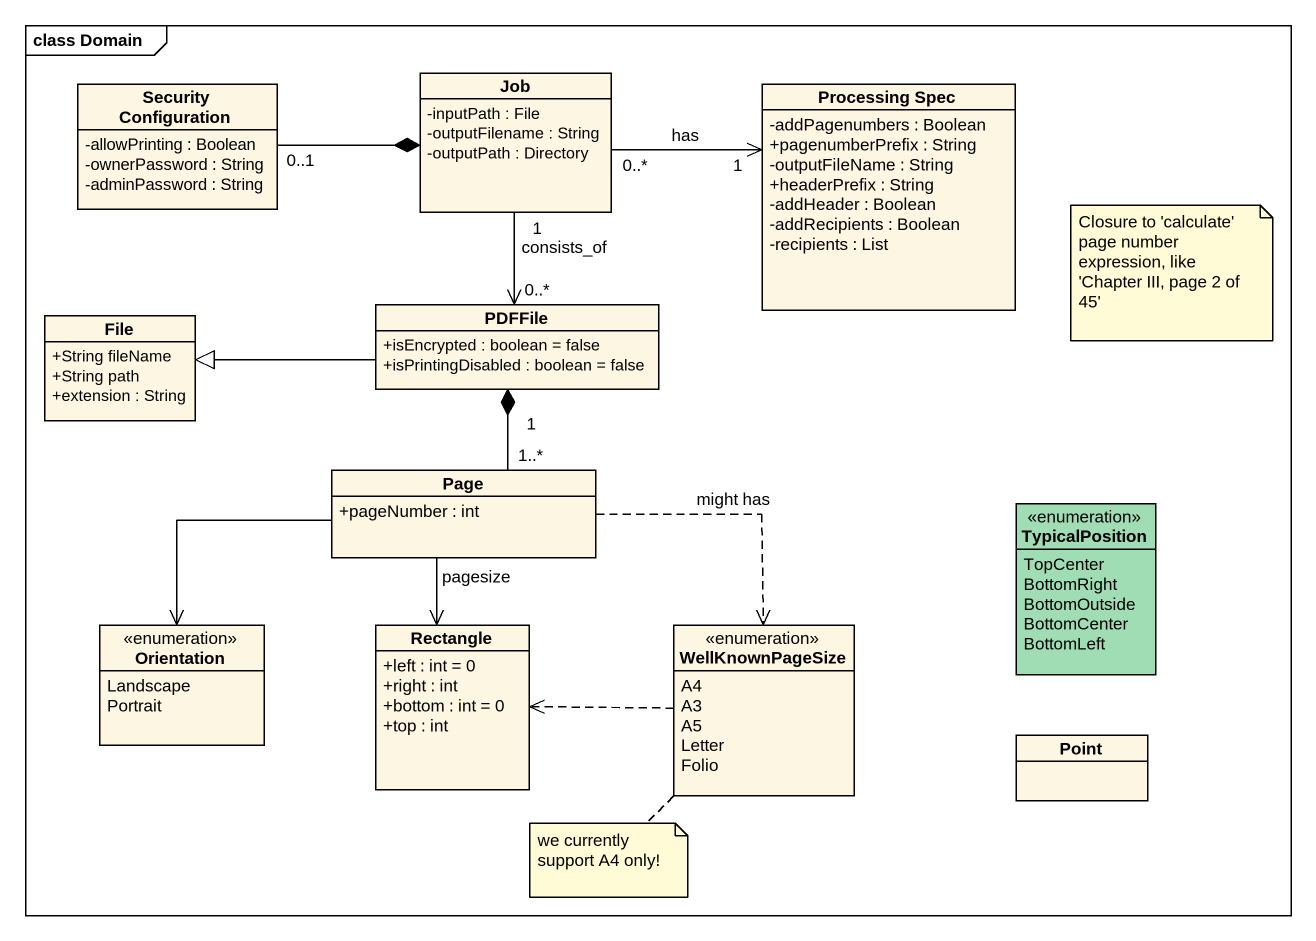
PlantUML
@startuml
mainframe class Domain
hide circle
hide empty members
skinparam classAttributeIconSize 0
class "Security Configuration" as Security_Configuration {
  -allowPrinting : Boolean
  -ownerPassword : String
  -adminPassword : String
}
class Job {
  -inputPath : File
  -outputFilename : String
  -outputPath : Directory
}
class "Processing Spec" as Processing_Spec {
  -addPagenumbers : Boolean
  +pagenumberPrefix : String
  -outputFileName : String
  +headerPrefix : String
  -addHeader : Boolean
  -addRecipients : Boolean
  -recipients : List
}
class "File" as File_ {
  +String fileName
  +String path
  +extension : String
}
class PDFFile {
  +isEncrypted : boolean = false
  +isPrintingDisabled : boolean = false
}
class "Page" as Page_ {
  +pageNumber : int
}
enum TypicalPosition #A0DCB4 {
  TopCenter
  BottomRight
  BottomOutside
  BottomCenter
  BottomLeft
}
enum Orientation {
  Landscape
  Portrait
}
class "Rectangle" as Rectangle_ {
  +left : int = 0
  +right : int
  +bottom : int = 0
  +top : int
}
enum WellKnownPageSize {
  A4
  A3
  A5
  Letter
  Folio
}
class Point
Job *-left- "0..1" Security_Configuration
Job "0..*" -right-> "1" Processing_Spec : has
Job "1" --> "0..*" PDFFile : consists_of
PDFFile -left-|> File_
PDFFile "1" *-- "1..*" Page_
Page_ --> Orientation
Page_ --> Rectangle_ : pagesize
Page_ ..> WellKnownPageSize : might has
WellKnownPageSize .left.> Rectangle_
note as N1
  Closure to 'calculate' page number expression, like 'Chapter III, page 2 of 45'
end note
note bottom of WellKnownPageSize : we currently support A4 only!
@enduml
